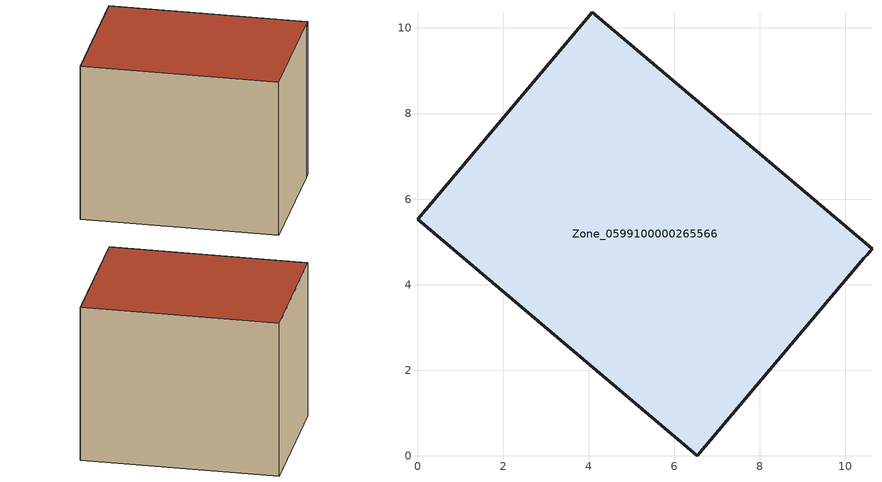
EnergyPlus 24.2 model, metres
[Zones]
Zone_0599100000265566
 floor ground (C_G): 10.62,4.84 10.51,4.7 10.43,4.62 6.53,0 0,5.53 4.08,10.37 z0.03
 wall outside (C_F): 10.43,4.62 10.51,4.7 10.62,4.84 4.08,10.37 0,5.53 6.53,0 10.43,4.62 z0.03:7.12
 roof outside (C_R): 10.51,4.7 10.62,4.84 4.08,10.37 0,5.53 6.53,0 10.43,4.62 z7.12
[BUILDING]
Pand.0599100000265566: North Axis=0; Terrain=City; Loads Convergence Tolerance Value=0.04; Temperature Convergence Tolerance Value=0.4; Solar Distribution=FullExterior; Maximum Number of Warmup Days=25; Minimum Number of Warmup Days=1
[Site:Location]
Rotterdam.The.Hague.AP_ZH_NLD Design_Conditions: Latitude=51.96; Longitude=4.45; Time Zone=1; Elevation=-4.5
[SITE:GROUNDTEMPERATURE:BUILDINGSURFACE]
18, 18, 18, 18, 18, 18, 18, 18, 18, 18, 18, 18
[MATERIAL] Thermal Absorptance=0.9; Solar Absorptance=0.7; Visible Absorptance=0.7
Name | Roughness | Thickness | Conductivity | Density | Specific Heat
G.TC.1946-1964 | MediumSmooth | 0.15 | 1 | 540 | 1210
F.TC.1946-1964 | Rough | 0.3 | 0.857143 | 1920 | 840
R.TC.1946-1964 | MediumRough | 0.2 | 0.235294 | 1500 | 1000
[CONSTRUCTION]
C_G: G.TC.1946-1964
C_F: F.TC.1946-1964
C_R: R.TC.1946-1964
[ZONE]
Zone_0599100000265566: Type=1; Multiplier=1; Ceiling Height=Autocalculate; Volume=Autocalculate; Floor Area=autocalculate; Part of Total Floor Area=Yes
[ZONEINFILTRATION:DESIGNFLOWRATE]
Infil_Zone_0599100000265566: Zone or ZoneList or Space or SpaceList=Zone_0599100000265566; Schedule=AlwaysOn; Design Flow Rate Calculation Method=Flow/Area; Flow Rate per Floor Area=0.003; Constant Term Coefficient=1; Temperature Term Coefficient=0; Velocity Term Coefficient=0; Velocity Squared Term Coefficient=0
[HVACTEMPLATE:ZONE:IDEALLOADSAIRSYSTEM]
Zone_0599100000265566: Maximum Heating Supply Air Temperature=50; Minimum Cooling Supply Air Temperature=13; Maximum Heating Supply Air Humidity Ratio=0.0156; Minimum Cooling Supply Air Humidity Ratio=0.0077; Heating Limit=NoLimit; Cooling Limit=NoLimit; Dehumidification Control Type=ConstantSensibleHeatRatio; Cooling Sensible Heat Ratio=0.7; Dehumidification Setpoint=60; Humidification Control Type=None; Humidification Setpoint=30; Outdoor Air Method=None; Outdoor Air Flow Rate per Person=0.00944; Outdoor Air Flow Rate per Zone Floor Area=0; Outdoor Air Flow Rate per Zone=0; Demand Controlled Ventilation Type=None; Outdoor Air Economizer Type=NoEconomizer; Heat Recovery Type=None; Sensible Heat Recovery Effectiveness=0.7; Latent Heat Recovery Effectiveness=0.65
[ZONECONTROL:THERMOSTAT]
ThermostatControl_Zone_0599100000265566: Zone or ZoneList=Zone_0599100000265566; Control Type Schedule=DualSetpointControlType; Control 1=Thermostat_Zone_0599100000265566; Temperature Difference Between Cutout And Setpoint=0
[THERMOSTATSETPOINT:DUALSETPOINT]
Thermostat_Zone_0599100000265566: Heating Setpoint Temperature Schedule=HeatingSetpoint_Zone_0599100000265566; Cooling Setpoint Temperature Schedule=CoolingSetpoint_Zone_0599100000265566
[SCHEDULE:COMPACT]
HeatingSetpoint_Zone_0599100000265566: Through: 12/31, For: AllDays, Until: 24:00, 21
CoolingSetpoint_Zone_0599100000265566: Through: 12/31, For: AllDays, Until: 24:00, 24
DualSetpointControlType: Through: 12/31, For: AllDays, Until: 24:00, 4
AlwaysOn: Through: 12/31, For: AllDays, Until: 24:00, 1
